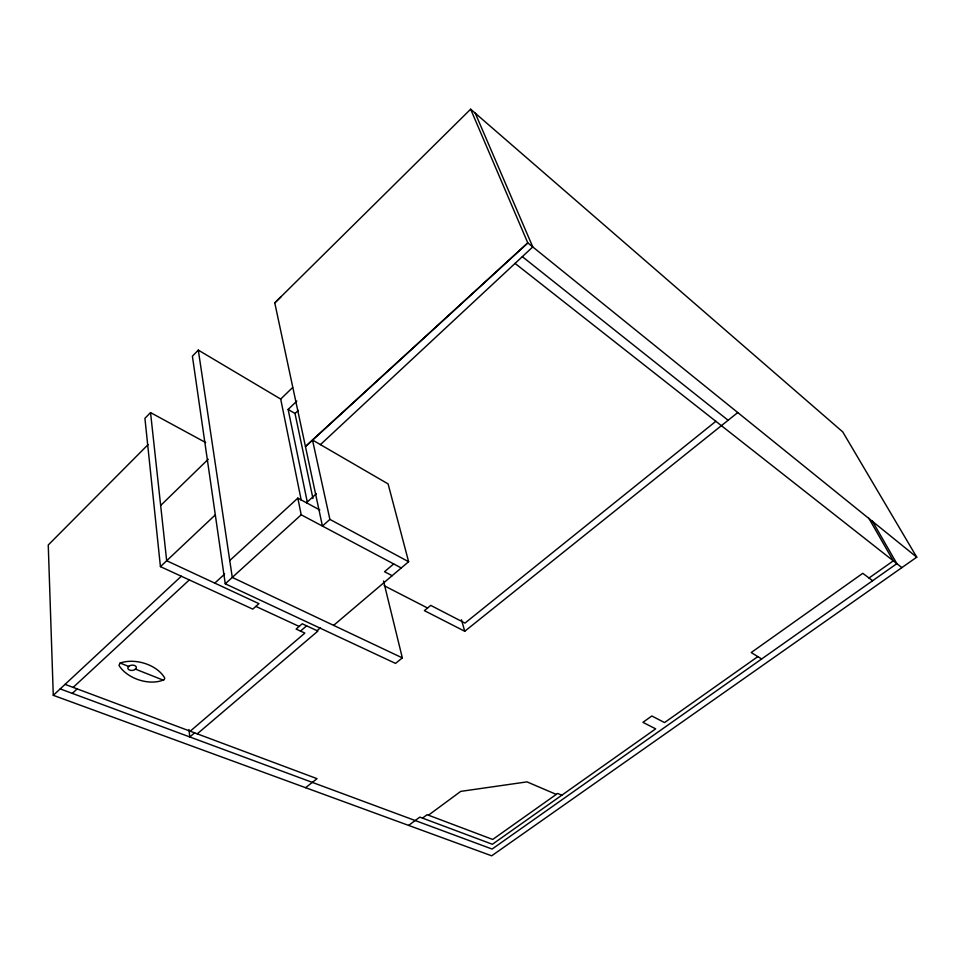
<?xml version="1.0" encoding="UTF-8"?>
<svg xmlns="http://www.w3.org/2000/svg" width="965" height="965" viewBox="0 0 965 965"><rect width="100%" height="100%" fill="white"/><g stroke="black" fill="none" stroke-linecap="round" stroke-linejoin="round"><path stroke-width="1.45" d="M301.273 500.377L280.694 399.064L198.308 350.114L192.397 356.181L225.255 583.789L395.529 663.401L402.333 657.889L383.515 580.99M150.54 412.598L144.919 418.315L160.431 566.636L252.77 609.12L258.946 603.656L166.68 560.737L150.54 412.598L205.702 442.573M274.772 302.889L470.643 109.19L527.795 242.915L312.491 440.004L329.897 519.387L322.431 526.07L274.772 302.889L281.117 296.629M148.079 444.612L48.25 544.996L53.28 695.319L491.68 855.81L916.75 557.167L842.747 431.91L470.643 109.19M160.66 505.479L208.235 459.256M280.694 399.064L292.552 387.604M307.256 501.884L288.137 409.437L296.81 401.102M312.95 498.471L295.013 413.503L298.269 410.39M160.431 566.636L215.364 514.815M320.428 444.624L532.764 246.931L475.263 113.195M53.28 695.319L181.311 576.238M73.147 687.394L189.321 579.929M72.303 693.389L77.164 688.901M229.754 560.556L297.847 498.121L319.813 509.99M120.142 663.039L118.96 665.404C127.247 678.805 149.804 686.248 164.231 679.625L164.738 677.997C156.716 664.33 134.798 657.913 120.142 663.039L128.791 666.477M214.773 583.113L224.64 574.103M306.448 502.777L316.339 493.766M225.255 583.789L301.201 514.803L297.847 498.121M300.489 631.086L306.617 625.827M190.202 731.205L304.856 633.088L296.098 629.071L302.238 623.788L317.907 631.074L197.258 733.834M194.616 732.857L189.803 736.958L188.983 729.528M393.684 563.922L384.54 571.714L392.152 575.695M317.039 630.676L320.477 627.745M333.613 625.368L408.617 561.714L388.099 483.911L312.491 440.004L305.459 446.59L527.795 242.915L916.75 557.167M715.849 421.307L464.985 623.088L430.74 605.393L424.371 610.628L464.744 631.267L737.767 412.55M305.603 787.693L317.051 778.671L65.053 684.366M408.617 825.401L419.811 817.114L492.403 844.279L655.669 728.852L642.931 722.339L651.845 715.982L664.535 722.58L757.839 656.622M422.489 818.115L427.121 814.689L492.705 839.453L557.649 793.423L561.811 795.208M428.448 815.196L460.739 791.384L526.999 781.879L556.274 794.4M869.019 578.011L893.3 560.846L868.802 518.205M60.192 688.889L492.102 849.055L896.847 563.644L872.336 521.064M135.377 669.095L163.507 680.265M255.858 606.394L299.162 626.43M402.333 657.889L232.276 577.42L198.308 350.114M384.239 585.755L427.555 608.01M301.201 514.803L401.271 567.951M329.897 519.387L408.617 561.714M288.137 409.437L295.013 413.503M761.662 658.974L751.216 652.545L862.782 573.319L872.625 580.725M515.069 263.409L901.889 567.601M522.318 256.654L728.117 420.282M461.451 619.759L464.744 631.267M129.443 665.886L128.152 667.068A4.246 2.63 -5.6 0 0 129.587 670.06A4.246 2.63 -5.6 0 0 134.738 669.686L136.029 668.504A4.246 2.63 -5.6 0 0 134.593 665.512A4.246 2.63 -5.6 0 0 129.443 665.886"/></g></svg>
